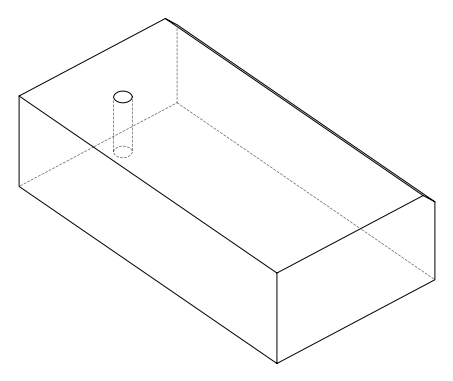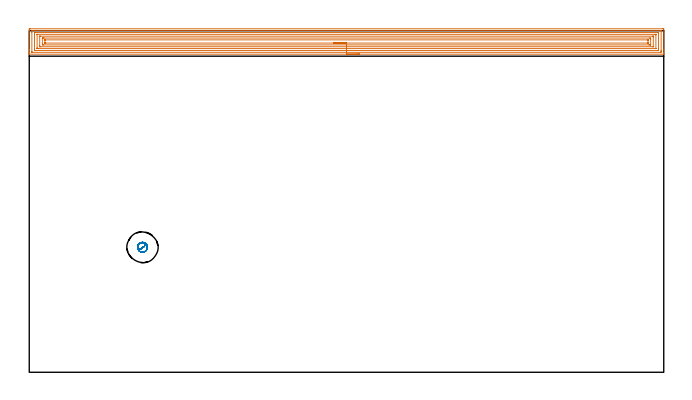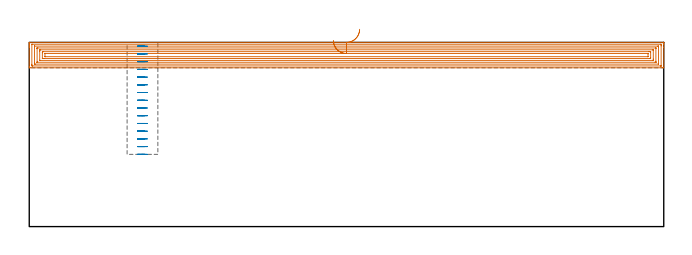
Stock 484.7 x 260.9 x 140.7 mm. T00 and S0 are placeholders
(PLAN: 2 operations, 1 tool changes, 29.9 min)
(1 AREA_MILL | FG_CHAMFER_SURFACE | UGT0205_001 | 27.51 min | 91201 mm3)
(2 MILL_BLIND_HOLE_FROM_SOLID_MATERIAL | STEP1POCKET | NXT0201_012 | Spiral | 2.41 min | 37046 mm3)
(TOOL UGT0205_001 | Chamfer Mill 20 x 3 x 45 deg. | D20 FL50 Z2)
(TOOL NXT0201_012 | ENDMILL 16mm [2P460-1600-NA 1630] | D16 FL38 Z6)
(OP 1 AREA_MILL)
G17 G21 G94 G90
T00 M6
G54
G17 G0 G90 X252.35 Y243. S1061 M3
G43 Z150.7 H0
G94 G1 X252.312 Z149.828 F250.
X252.198 Z148.963
X252.009 Z148.112
X251.747 Z147.28
X251.413 Z146.474
X251.01 Z145.7
X250.542 Z144.964
X250.01 Z144.272
X249.421 Z143.629
X248.778 Z143.04
X248.086 Z142.508
X247.35 Z142.04
X246.576 Z141.637
X245.77 Z141.303
X244.938 Z141.041
X244.086 Z140.852
X243.222 Z140.738
X242.35 Z140.7
X0.175
X0.006 Y243.002 Z140.689
X0. Y243.003 Z140.688
Y243.351 Z140.348
Y243.638 Z140.062
Y244.329 Z139.366
Y245.555 Z138.141
Y246.091 Z137.603
Y246.704 Z136.991
Y261.339 Z122.358
X0.005 Y261.952 Z121.745
X0.01 Y262.392 Z121.306
X0.172 Y262.396 Z121.302
X0.622 Y262.4 Z121.3
X484.078
X484.522 Y262.396 Z121.302
X484.69 Y262.392 Z121.306
X484.7 Y262.22 Z121.477
Y246.704 Z136.991
Y244.329 Z139.366
Y243.638 Z140.062
Y243.351 Z140.348
X484.696 Y243.003 Z140.688
X484.693 Y243.002 Z140.689
X484.525 Y243. Z140.7
X242.35
Y244.414 Z139.286
X2.409 Y244.415 Z139.285
X2.321
X2.033 Y244.421 Z139.279
X2.009 Y244.424 Z139.276
X2.005 Y244.447 Z139.253
X2.002 Y244.48 Z139.22
X2.001 Y244.512 Z139.188
X2. Y244.732 Z138.968
Y259.712 Z123.988
X2.002 Y260.19 Z123.51
X2.005 Y260.589 Z123.111
X2.016 Y260.979 Z122.721
X2.409 Y260.984 Z122.716
X2.497 Y260.985 Z122.715
X482.291
X482.379
X482.667 Y260.979 Z122.721
X482.691 Y260.976 Z122.724
X482.695 Y260.953 Z122.747
X482.698 Y260.92 Z122.78
X482.699 Y260.888 Z122.812
X482.7 Y260.668 Z123.032
Y245.688 Z138.012
X482.698 Y245.21 Z138.49
X482.695 Y244.811 Z138.889
X482.684 Y244.421 Z139.279
X482.291 Y244.416 Z139.284
X482.203 Y244.415 Z139.285
X242.35 Y244.414 Z139.286
Y245.828 Z137.872
X4.197 Y245.829 Z137.871
X4.108 Y245.83 Z137.87
X4.038 Y245.833 Z137.867
X4.02 Y245.835 Z137.865
X4.01 Y245.844 Z137.856
X4.007 Y245.898 Z137.802
X4.002 Y246.091 Z137.609
X4. Y246.285 Z137.415
Y258.621 Z125.079
X4.002 Y259.309 Z124.391
X4.004 Y259.499 Z124.201
X4.009 Y259.561 Z124.139
X4.064 Y259.565 Z124.135
X4.197 Y259.567 Z124.133
X4.824 Y259.571 Z124.129
X480.503
X480.592 Y259.57 Z124.13
X480.662 Y259.567 Z124.133
X480.68 Y259.565 Z124.135
X480.69 Y259.556 Z124.144
X480.693 Y259.502 Z124.198
X480.698 Y259.309 Z124.391
X480.7 Y259.115 Z124.585
Y246.779 Z136.921
X480.698 Y246.091 Z137.609
X480.696 Y245.901 Z137.799
X480.69 Y245.839 Z137.861
X480.636 Y245.835 Z137.865
X480.503 Y245.833 Z137.867
X479.876 Y245.829 Z137.871
X242.35 Y245.828 Z137.872
Y247.243 Z136.457
X6.603
X6.135 Y247.245 Z136.455
X6.031 Y247.248 Z136.452
X6.014 Y247.249 Z136.451
X6.01 Y247.264 Z136.436
X6.005 Y247.315 Z136.385
X6.002 Y247.419 Z136.281
X6. Y247.838 Z135.862
X6.001 Y257.979 Z125.721
X6.002 Y258.087 Z125.613
X6.007 Y258.141 Z125.559
X6.01 Y258.149 Z125.551
X6.018 Y258.152 Z125.548
X6.052 Y258.154 Z125.546
X6.259 Y258.157 Z125.543
X478.097
X478.565 Y258.155 Z125.545
X478.669 Y258.152 Z125.548
X478.686 Y258.151 Z125.549
X478.69 Y258.136 Z125.564
X478.695 Y258.085 Z125.615
X478.698 Y257.981 Z125.719
X478.7 Y257.562 Z126.138
X478.699 Y247.421 Z136.279
X478.698 Y247.313 Z136.387
X478.693 Y247.259 Z136.441
X478.69 Y247.251 Z136.449
X478.682 Y247.248 Z136.452
X478.648 Y247.246 Z136.454
X478.441 Y247.243 Z136.457
X242.35
Y248.657 Z135.043
X8.586
X8.428 Y248.658 Z135.042
X8.112 Y248.662 Z135.038
X8.025 Y248.664 Z135.036
X8.009 Y248.671 Z135.029
X8.006 Y248.691 Z135.009
X8.004 Y248.735 Z134.965
X8. Y249.39 Z134.31
Y249.616 Z134.084
X8.001 Y256.665 Z127.035
X8.002 Y256.706 Z126.994
X8.006 Y256.726 Z126.974
X8.008 Y256.731 Z126.969
X8.035 Y256.736 Z126.964
X8.349 Y256.741 Z126.959
X8.507 Y256.743 Z126.957
X476.114
X476.272 Y256.742 Z126.958
X476.588 Y256.738 Z126.962
X476.675 Y256.736 Z126.964
X476.691 Y256.729 Z126.971
X476.694 Y256.709 Z126.991
X476.696 Y256.665 Z127.035
X476.7 Y256.01 Z127.69
Y255.784 Z127.916
X476.699 Y248.735 Z134.965
X476.698 Y248.694 Z135.006
X476.694 Y248.674 Z135.026
X476.692 Y248.669 Z135.031
X476.665 Y248.664 Z135.036
X476.351 Y248.659 Z135.041
X476.193 Y248.657 Z135.043
X242.35
Y250.071 Z133.629
X10.884 Y250.072 Z133.628
X10.452 Y250.074 Z133.626
X10.03 Y250.078 Z133.622
X10.01 Y250.497 Z133.203
X10.001 Y250.941 Z132.759
X10. Y255.126 Z128.574
X10.001 Y255.237 Z128.463
X10.005 Y255.293 Z128.407
X10.009 Y255.316 Z128.384
X10.026 Y255.323 Z128.377
X10.452 Y255.327 Z128.373
X10.914 Y255.329 Z128.371
X11.346
X473.816 Y255.328 Z128.372
X474.248 Y255.326 Z128.374
X474.67 Y255.322 Z128.378
X474.69 Y254.903 Z128.797
X474.699 Y254.459 Z129.241
X474.7 Y250.274 Z133.426
X474.699 Y250.163 Z133.537
X474.695 Y250.107 Z133.593
X474.691 Y250.084 Z133.616
X474.674 Y250.077 Z133.623
X474.248 Y250.073 Z133.627
X473.786 Y250.071 Z133.629
X473.354
X242.35
Y251.485 Z132.215
X12.239 Y251.486 Z132.214
X12.129 Y251.487 Z132.213
X12.047 Y251.49 Z132.21
X12.013 Y251.492 Z132.208
X12.008 Y251.51 Z132.19
X12.004 Y251.534 Z132.166
X12.001 Y251.613 Z132.087
Y253.612 Z130.088
X12.004 Y253.77 Z129.93
X12.01 Y253.894 Z129.806
X12.015 Y253.909 Z129.791
X12.02 Y253.911 Z129.789
X12.043 Y253.913 Z129.787
X12.239 Y253.914 Z129.786
X12.348 Y253.915 Z129.785
X472.461 Y253.914 Z129.786
X472.571 Y253.913 Z129.787
X472.653 Y253.91 Z129.79
X472.687 Y253.908 Z129.792
X472.692 Y253.89 Z129.81
X472.696 Y253.866 Z129.834
X472.699 Y253.787 Z129.913
Y251.788 Z131.912
X472.696 Y251.63 Z132.07
X472.69 Y251.506 Z132.194
X472.685 Y251.491 Z132.209
X472.68 Y251.489 Z132.211
X472.657 Y251.487 Z132.213
X472.461 Y251.486 Z132.214
X472.352 Y251.485 Z132.215
X242.35
X241.478 Z132.253
X240.614 Z132.367
X239.762 Z132.555
X238.93 Z132.818
X238.124 Z133.152
X237.35 Z133.554
X236.614 Z134.023
X235.922 Z134.554
X235.279 Z135.144
X234.69 Z135.787
X234.158 Z136.479
X233.69 Z137.215
X233.287 Z137.989
X232.953 Z138.794
X232.691 Z139.627
X232.502 Z140.478
X232.388 Z141.343
X232.35 Z142.215
G0 Z150.7
M5
M2
(OP 2 MILL_BLIND_HOLE_FROM_SOLID_MATERIAL)
G17 G21 G94 G90
T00 M6
G54
G17 G0 G90 X86.5 Y95.5 S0 M3
G43 Z150.7 H1
Z137.8
G94 G3 X86.836 Y98.914 R1.723 F250.
X82.822 Y96.232 R3.414
X85.768 Y91.822 R3.75
X82.822 Y96.232 R-3.75
X84.295 Y94.027 R1.875
X86.5 Y95.5 R1.875
G0 Z131.9
G3 X86.836 Y98.914 R1.723
X82.822 Y96.232 R3.414
X85.768 Y91.822 R3.75
X82.822 Y96.232 R-3.75
X84.295 Y94.027 R1.875
X86.5 Y95.5 R1.875
G0 Z126.
G3 X86.836 Y98.914 R1.723
X82.822 Y96.232 R3.414
X85.768 Y91.822 R3.75
X82.822 Y96.232 R-3.75
X84.295 Y94.027 R1.875
X86.5 Y95.5 R1.875
G0 Z120.1
G3 X86.836 Y98.914 R1.723
X82.822 Y96.232 R3.414
X85.768 Y91.822 R3.75
X82.822 Y96.232 R-3.75
X84.295 Y94.027 R1.875
X86.5 Y95.5 R1.875
G0 Z114.2
G3 X86.836 Y98.914 R1.723
X82.822 Y96.232 R3.414
X85.768 Y91.822 R3.75
X82.822 Y96.232 R-3.75
X84.295 Y94.027 R1.875
X86.5 Y95.5 R1.875
G0 Z108.3
G3 X86.836 Y98.914 R1.723
X82.822 Y96.232 R3.414
X85.768 Y91.822 R3.75
X82.822 Y96.232 R-3.75
X84.295 Y94.027 R1.875
X86.5 Y95.5 R1.875
G0 Z102.4
G3 X86.836 Y98.914 R1.723
X82.822 Y96.232 R3.414
X85.768 Y91.822 R3.75
X82.822 Y96.232 R-3.75
X84.295 Y94.027 R1.875
X86.5 Y95.5 R1.875
G0 Z96.5
G3 X86.836 Y98.914 R1.723
X82.822 Y96.232 R3.414
X85.768 Y91.822 R3.75
X82.822 Y96.232 R-3.75
X84.295 Y94.027 R1.875
X86.5 Y95.5 R1.875
G0 Z90.6
G3 X86.836 Y98.914 R1.723
X82.822 Y96.232 R3.414
X85.768 Y91.822 R3.75
X82.822 Y96.232 R-3.75
X84.295 Y94.027 R1.875
X86.5 Y95.5 R1.875
G0 Z84.7
G3 X86.836 Y98.914 R1.723
X82.822 Y96.232 R3.414
X85.768 Y91.822 R3.75
X82.822 Y96.232 R-3.75
X84.295 Y94.027 R1.875
X86.5 Y95.5 R1.875
G0 Z78.8
G3 X86.836 Y98.914 R1.723
X82.822 Y96.232 R3.414
X85.768 Y91.822 R3.75
X82.822 Y96.232 R-3.75
X84.295 Y94.027 R1.875
X86.5 Y95.5 R1.875
G0 Z72.9
G3 X86.836 Y98.914 R1.723
X82.822 Y96.232 R3.414
X85.768 Y91.822 R3.75
X82.822 Y96.232 R-3.75
X84.295 Y94.027 R1.875
X86.5 Y95.5 R1.875
G0 Z67.
G3 X86.836 Y98.914 R1.723
X82.822 Y96.232 R3.414
X85.768 Y91.822 R3.75
X82.822 Y96.232 R-3.75
X84.295 Y94.027 R1.875
X86.5 Y95.5 R1.875
G0 Z61.1
G3 X86.836 Y98.914 R1.723
X82.822 Y96.232 R3.414
X85.768 Y91.822 R3.75
X82.822 Y96.232 R-3.75
X84.295 Y94.027 R1.875
X86.5 Y95.5 R1.875
G0 Z55.2
G3 X86.836 Y98.914 R1.723
X82.822 Y96.232 R3.414
X85.768 Y91.822 R3.75
X82.822 Y96.232 R-3.75
X84.295 Y94.027 R1.875
X86.5 Y95.5 R1.875
G0 Z150.7
M5
M2
